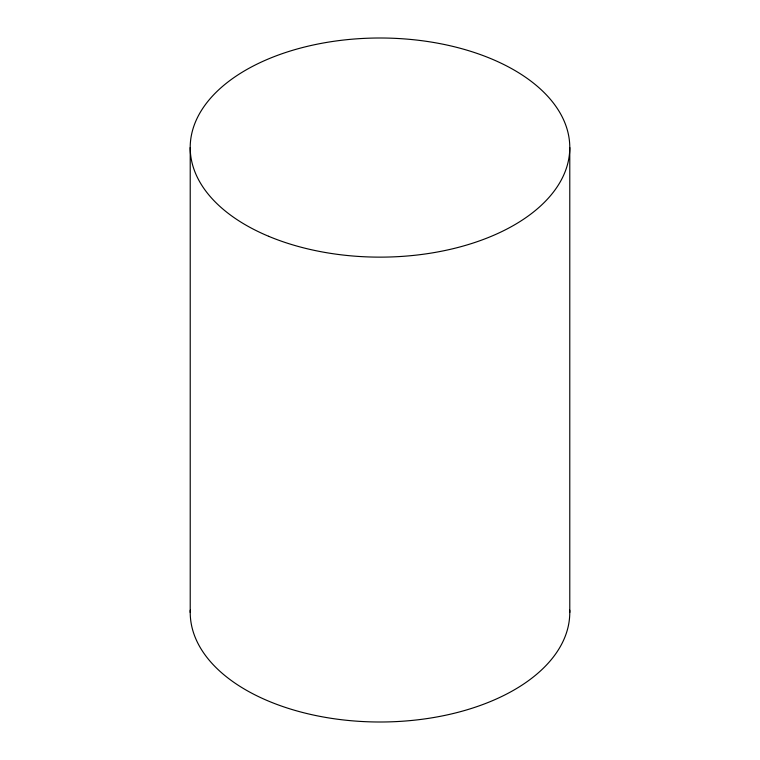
<?xml version="1.0" encoding="UTF-8"?>
<svg xmlns="http://www.w3.org/2000/svg" width="760" height="760" viewBox="0 0 760 760"><rect width="100%" height="100%" fill="white"/><g stroke="black" fill="none" stroke-linecap="round" stroke-linejoin="round"><path stroke-width="1.14" d="M569.781 147.564L569.781 612.436M190.218 147.564L190.218 612.436M569.734 610.166A189.781 109.563 0 0 1 380 722A189.781 109.563 0 0 1 190.266 610.166M268.641 236.293A189.781 109.563 0 0 0 568.765 158.887A189.781 109.563 0 0 0 302.594 47.529A189.781 109.563 0 0 0 268.641 236.293"/></g></svg>
